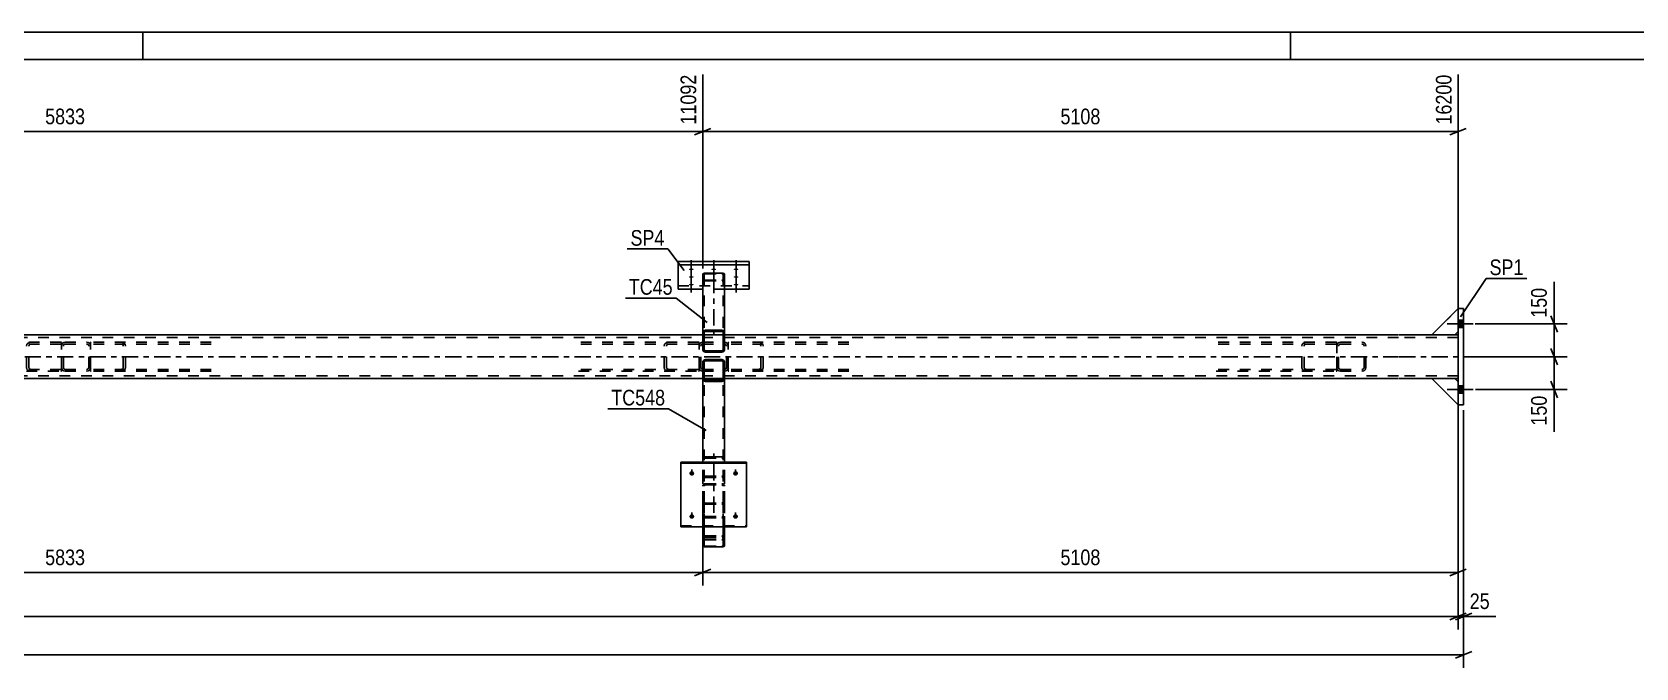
# Model space of a CAD drawing. Header units: millimetres. Extents: x -74 to 767, y -422 to 172.
# Drawn here: x 326.4 to 619.8, y 55.9 to 172.2 of the extents above; entities that cross this region are included whole.
import ezdxf

# ---------------------------------------------------------------- set-up
doc = ezdxf.new("R2010")
doc.units = ezdxf.units.MM
doc.linetypes.add('DXK_LINE_DOT2', pattern=[3.9198, 1.9599, -1.9599])
doc.linetypes.add('DXK_LINE_DOT3', pattern=[5.9187, 2.979, -0.9799, 0.9799, -0.9799])
doc.styles.add('Arial Narrow', font='ARIALN.TTF', dxfattribs={"height": 0.2})

# ---------------------------------------------------------------- blocks, each defined once
blk = doc.blocks.new('Unknown-389632863-1162')
at = {"color": 5, "linetype": 'Continuous'}
for p, q in [((766.64, 172.22), (-74.36, 172.22)), ((346.64, 167.22), (346.64, 172.22)), ((556.64, 167.22), (556.64, 172.22)), ((761.64, 167.22), (-69.36, 167.22))]:
    blk.add_line(p, q, dxfattribs=at)
blk = doc.blocks.new('Part-389632863-17664 - 17657')
at = {"color": 7, "linetype": 'DXK_LINE_DOT2'}
for p, q in [((337.18, 115.46), (337.04, 115.44)), ((337.04, 110.2), (337.04, 115.44)), ((337.18, 115.14), (337.04, 115.12)), ((359.14, 115.46), (337.18, 115.46)), ((359.14, 115.14), (337.18, 115.14)), ((342.93, 115.41), (342.6, 115.46)), ((342.6, 115.14), (342.77, 115.11)), ((343, 114.94), (343.03, 114.82)), ((343.03, 110.82), (343.03, 114.82)), ((343.47, 114.82), (343.4, 115.06)), ((343.47, 110.82), (343.47, 114.82)), ((337.04, 110.52), (337.18, 110.5)), ((337.18, 110.18), (337.04, 110.2)), ((359.14, 110.5), (337.18, 110.5)), ((359.14, 110.18), (337.18, 110.18)), ((342.77, 110.52), (342.6, 110.5)), ((342.6, 110.18), (342.93, 110.23)), ((343.03, 110.82), (343, 110.7)), ((343.4, 110.57), (343.47, 110.82))]:
    blk.add_line(p, q, dxfattribs=at)
for centre, radius, start, end in [((342.67, 114.73), 0.396, 31.978, 75.1661), ((342.73, 114.64), 0.792, 31.978, 75.1661), ((342.67, 110.91), 0.396, 284.8339, 328.022), ((342.73, 110.99), 0.792, 284.8339, 328.022)]:
    blk.add_arc(centre, radius, start, end, dxfattribs=at)
blk = doc.blocks.new('Part-389632863-36393 - 17657')
at = {"color": 7, "linetype": 'DXK_LINE_DOT2'}
for p, q in [((449.07, 80.26), (449.07, 87.34)), ((449.31, 80.26), (449.31, 87.34)), ((452.83, 80.26), (452.83, 87.34)), ((453.07, 80.26), (453.07, 87.34)), ((449.11, 83.3), (449.07, 83.13)), ((449.21, 83.45), (449.11, 83.3)), ((449.37, 83.55), (449.21, 83.45)), ((449.31, 83.13), (449.33, 83.22)), ((449.33, 83.22), (449.38, 83.29)), ((449.55, 83.58), (449.37, 83.55)), ((449.38, 83.29), (449.46, 83.34)), ((449.46, 83.34), (449.55, 83.36)), ((449.55, 83.58), (452.59, 83.58)), ((449.55, 83.36), (452.59, 83.36)), ((452.77, 83.55), (452.59, 83.58)), ((452.59, 83.36), (452.68, 83.34)), ((452.68, 83.34), (452.76, 83.29)), ((452.76, 83.29), (452.81, 83.22)), ((452.93, 83.45), (452.77, 83.55)), ((452.81, 83.22), (452.83, 83.13)), ((453.03, 83.3), (452.93, 83.45)), ((453.07, 83.13), (453.03, 83.3)), ((449.07, 80.26), (449.11, 80.09)), ((449.11, 80.09), (449.21, 79.94)), ((449.21, 79.94), (449.37, 79.84)), ((449.33, 80.17), (449.31, 80.26)), ((449.38, 80.1), (449.33, 80.17)), ((449.37, 79.84), (449.55, 79.81)), ((449.46, 80.05), (449.38, 80.1)), ((449.55, 80.03), (449.46, 80.05)), ((449.55, 80.03), (452.59, 80.03)), ((449.55, 79.81), (452.59, 79.81)), ((452.68, 80.05), (452.59, 80.03)), ((452.59, 79.81), (452.77, 79.84)), ((452.76, 80.1), (452.68, 80.05)), ((452.81, 80.17), (452.76, 80.1)), ((452.77, 79.84), (452.93, 79.94)), ((452.83, 80.26), (452.81, 80.17)), ((452.93, 79.94), (453.03, 80.09)), ((453.03, 80.09), (453.07, 80.26))]:
    blk.add_line(p, q, dxfattribs=at)
blk = doc.blocks.new('Part-389632863-17663 - 17657')
at = {"color": 7, "linetype": 'DXK_LINE_DOT2'}
for p, q in [((448.3, 115.46), (426.34, 115.46)), ((448.3, 115.14), (426.34, 115.14)), ((442.07, 115.06), (442.01, 114.82)), ((442.01, 110.82), (442.01, 114.82)), ((442.44, 114.82), (442.48, 114.94)), ((442.44, 110.82), (442.44, 114.82)), ((442.88, 115.46), (442.54, 115.41)), ((442.71, 115.11), (442.88, 115.14)), ((448.43, 115.44), (448.3, 115.46)), ((448.3, 115.14), (448.43, 115.12)), ((448.43, 110.2), (448.43, 115.44)), ((448.3, 110.5), (426.34, 110.5)), ((426.34, 110.18), (448.3, 110.18)), ((442.01, 110.82), (442.07, 110.57)), ((442.48, 110.7), (442.44, 110.82)), ((442.54, 110.23), (442.88, 110.18)), ((442.88, 110.5), (442.71, 110.52)), ((448.3, 110.5), (448.43, 110.52)), ((448.3, 110.18), (448.43, 110.2))]:
    blk.add_line(p, q, dxfattribs=at)
for centre, radius, start, end in [((442.75, 114.64), 0.792, 104.8339, 148.022), ((442.81, 114.73), 0.396, 104.8339, 148.022), ((442.75, 110.99), 0.792, 211.978, 255.1661), ((442.81, 110.91), 0.396, 211.978, 255.1661)]:
    blk.add_arc(centre, radius, start, end, dxfattribs=at)
blk = doc.blocks.new('Part-389632863-17665 - 17657')
at = {"color": 7, "linetype": 'DXK_LINE_DOT2'}
for p, q in [((564.96, 115.46), (543, 115.46)), ((564.96, 115.14), (543, 115.14)), ((558.74, 115.06), (558.68, 114.82)), ((558.68, 110.82), (558.68, 114.82)), ((559.11, 114.82), (559.14, 114.94)), ((559.11, 110.82), (559.11, 114.82)), ((559.54, 115.46), (559.21, 115.41)), ((559.38, 115.11), (559.54, 115.14)), ((565.1, 115.44), (564.96, 115.46)), ((564.96, 115.14), (565.1, 115.12)), ((565.1, 115.44), (565.1, 110.2)), ((564.96, 110.5), (543, 110.5)), ((543, 110.18), (564.96, 110.18)), ((558.68, 110.82), (558.74, 110.57)), ((559.14, 110.7), (559.11, 110.82)), ((559.21, 110.23), (559.54, 110.18)), ((559.54, 110.5), (559.38, 110.52)), ((564.96, 110.5), (565.1, 110.52)), ((564.96, 110.18), (565.1, 110.2))]:
    blk.add_line(p, q, dxfattribs=at)
for centre, radius, start, end in [((559.41, 114.64), 0.792, 104.8339, 148.022), ((559.48, 114.73), 0.396, 104.8339, 148.022), ((559.41, 110.99), 0.792, 211.978, 255.1661), ((559.48, 110.91), 0.396, 211.978, 255.1661)]:
    blk.add_arc(centre, radius, start, end, dxfattribs=at)
blk = doc.blocks.new('Bolt-389632863-39218 - 17657')
at = {"linetype": 'Continuous'}
for points in [[(455.07, 91.89), (455.16, 91.88), (455.25, 91.85), (455.33, 91.81), (455.4, 91.75), (455.45, 91.68), (455.49, 91.61), (455.51, 91.52), (455.51, 91.43), (455.49, 91.35), (455.45, 91.27), (455.4, 91.2), (455.33, 91.14), (455.25, 91.1), (455.16, 91.07), (455.07, 91.06), (454.98, 91.07), (454.89, 91.1), (454.81, 91.14), (454.74, 91.2), (454.69, 91.27), (454.65, 91.35), (454.63, 91.43), (454.63, 91.52), (454.65, 91.61), (454.69, 91.68), (454.74, 91.75), (454.81, 91.81), (454.89, 91.85), (454.98, 91.88)], [(455.07, 84), (455.16, 83.99), (455.25, 83.96), (455.33, 83.92), (455.4, 83.86), (455.45, 83.79), (455.49, 83.71), (455.51, 83.63), (455.51, 83.54), (455.49, 83.46), (455.45, 83.38), (455.4, 83.31), (455.33, 83.25), (455.25, 83.21), (455.16, 83.18), (455.07, 83.17), (454.98, 83.18), (454.89, 83.21), (454.81, 83.25), (454.74, 83.31), (454.69, 83.38), (454.65, 83.46), (454.63, 83.54), (454.63, 83.63), (454.65, 83.71), (454.69, 83.79), (454.74, 83.86), (454.81, 83.92), (454.89, 83.96), (454.98, 83.99)]]:
    blk.add_hatch(color=1, dxfattribs=at).paths.add_polyline_path(points)
at = {"color": 1, "linetype": 'Continuous'}
for p, q in [((455.07, 91.14), (455.07, 92.2)), ((455.07, 83.24), (455.07, 84.31))]:
    blk.add_line(p, q, dxfattribs=at)
blk = doc.blocks.new('Part-389632863-17718 - 17657')
at = {"color": 2, "linetype": 'Continuous'}
for p, q in [((582.48, 116.82), (587.28, 121.62)), ((587.28, 117.42), (586.68, 116.82)), ((586.68, 116.82), (582.48, 116.82))]:
    blk.add_line(p, q, dxfattribs=at)
at = {"color": 7, "linetype": 'DXK_LINE_DOT2'}
blk.add_line((587.28, 117.42), (587.28, 121.62), dxfattribs=at)
blk = doc.blocks.new('Part-389632863-17661 - 17657')
at = {"color": 7, "linetype": 'DXK_LINE_DOT2'}
for p, q in [((331.63, 115.46), (309.67, 115.46)), ((331.63, 115.14), (309.67, 115.14)), ((325.41, 115.06), (325.34, 114.82)), ((325.34, 110.82), (325.34, 114.82)), ((325.78, 114.82), (325.81, 114.94)), ((325.78, 110.82), (325.78, 114.82)), ((326.21, 115.46), (325.88, 115.41)), ((326.04, 115.11), (326.21, 115.14)), ((331.76, 115.44), (331.63, 115.46)), ((331.63, 115.14), (331.76, 115.12)), ((331.76, 110.2), (331.76, 115.44)), ((331.63, 110.5), (309.67, 110.5)), ((309.67, 110.18), (331.63, 110.18)), ((325.34, 110.82), (325.41, 110.57)), ((325.81, 110.7), (325.78, 110.82)), ((325.88, 110.23), (326.21, 110.18)), ((326.21, 110.5), (326.04, 110.52)), ((331.63, 110.5), (331.76, 110.52)), ((331.63, 110.18), (331.76, 110.2))]:
    blk.add_line(p, q, dxfattribs=at)
for centre, radius, start, end in [((326.08, 114.64), 0.792, 104.8339, 148.022), ((326.14, 114.73), 0.396, 104.8339, 148.022), ((326.08, 110.99), 0.792, 211.978, 255.1661), ((326.14, 110.91), 0.396, 211.978, 255.1661)]:
    blk.add_arc(centre, radius, start, end, dxfattribs=at)
blk = doc.blocks.new('Bolt-389632863-39217 - 17657')
at = {"linetype": 'Continuous'}
for points in [[(447.07, 91.89), (447.16, 91.88), (447.25, 91.85), (447.33, 91.81), (447.4, 91.75), (447.45, 91.68), (447.49, 91.61), (447.51, 91.52), (447.51, 91.43), (447.49, 91.35), (447.45, 91.27), (447.4, 91.2), (447.33, 91.14), (447.25, 91.1), (447.16, 91.07), (447.07, 91.06), (446.98, 91.07), (446.89, 91.1), (446.81, 91.14), (446.74, 91.2), (446.69, 91.27), (446.65, 91.35), (446.63, 91.43), (446.63, 91.52), (446.65, 91.61), (446.69, 91.68), (446.74, 91.75), (446.81, 91.81), (446.89, 91.85), (446.98, 91.88)], [(447.07, 84), (447.16, 83.99), (447.25, 83.96), (447.33, 83.92), (447.4, 83.86), (447.45, 83.79), (447.49, 83.71), (447.51, 83.63), (447.51, 83.54), (447.49, 83.46), (447.45, 83.38), (447.4, 83.31), (447.33, 83.25), (447.25, 83.21), (447.16, 83.18), (447.07, 83.17), (446.98, 83.18), (446.89, 83.21), (446.81, 83.25), (446.74, 83.31), (446.69, 83.38), (446.65, 83.46), (446.63, 83.54), (446.63, 83.63), (446.65, 83.71), (446.69, 83.79), (446.74, 83.86), (446.81, 83.92), (446.89, 83.96), (446.98, 83.99)]]:
    blk.add_hatch(color=1, dxfattribs=at).paths.add_polyline_path(points)
at = {"color": 1, "linetype": 'Continuous'}
for p, q in [((447.07, 91.14), (447.07, 92.2)), ((447.07, 83.24), (447.07, 84.31))]:
    blk.add_line(p, q, dxfattribs=at)
blk = doc.blocks.new('Part-389632863-17666 - 17657')
at = {"color": 7, "linetype": 'DXK_LINE_DOT2'}
for p, q in [((453.85, 115.46), (453.71, 115.44)), ((453.71, 110.2), (453.71, 115.44)), ((453.85, 115.14), (453.71, 115.12)), ((475.81, 115.46), (453.85, 115.46)), ((475.81, 115.14), (453.85, 115.14)), ((459.6, 115.41), (459.27, 115.46)), ((459.27, 115.14), (459.43, 115.11)), ((459.67, 114.94), (459.7, 114.82)), ((459.7, 110.82), (459.7, 114.82)), ((460.13, 114.82), (460.07, 115.06)), ((460.13, 110.82), (460.13, 114.82)), ((453.71, 110.52), (453.85, 110.5)), ((453.85, 110.18), (453.71, 110.2)), ((475.81, 110.5), (453.85, 110.5)), ((475.81, 110.18), (453.85, 110.18)), ((459.43, 110.52), (459.27, 110.5)), ((459.27, 110.18), (459.6, 110.23)), ((459.7, 110.82), (459.67, 110.7)), ((460.07, 110.57), (460.13, 110.82))]:
    blk.add_line(p, q, dxfattribs=at)
for centre, radius, start, end in [((459.33, 114.73), 0.396, 31.978, 75.1661), ((459.4, 114.64), 0.792, 31.978, 75.1661), ((459.33, 110.91), 0.396, 284.8339, 328.022), ((459.4, 110.99), 0.792, 284.8339, 328.022)]:
    blk.add_arc(centre, radius, start, end, dxfattribs=at)
blk = doc.blocks.new('Part-389632863-17671 - 17657')
at = {"color": 7, "linetype": 'DXK_LINE_DOT2'}
for p, q in [((331.81, 115.06), (331.76, 114.82)), ((331.76, 110.82), (331.76, 114.82)), ((332.08, 114.82), (332.11, 114.94)), ((332.08, 110.82), (332.08, 114.82)), ((332.4, 115.46), (332.16, 115.41)), ((332.28, 115.11), (332.4, 115.14)), ((332.4, 115.46), (336.4, 115.46)), ((332.4, 115.14), (336.4, 115.14)), ((336.65, 115.41), (336.4, 115.46)), ((336.4, 115.14), (336.53, 115.11)), ((336.7, 114.94), (336.72, 114.82)), ((336.72, 110.82), (336.72, 114.82)), ((337.04, 114.82), (337, 115.06)), ((337.04, 110.82), (337.04, 114.82)), ((331.76, 110.82), (331.81, 110.57)), ((332.11, 110.7), (332.08, 110.82)), ((332.16, 110.23), (332.4, 110.18)), ((332.4, 110.5), (332.28, 110.52)), ((332.4, 110.5), (336.4, 110.5)), ((332.4, 110.18), (336.4, 110.18)), ((336.53, 110.52), (336.4, 110.5)), ((336.4, 110.18), (336.65, 110.23)), ((336.72, 110.82), (336.7, 110.7)), ((337, 110.57), (337.04, 110.82))]:
    blk.add_line(p, q, dxfattribs=at)
for centre, radius, start, end in [((332.4, 114.82), 0.64, 112.5, 157.5), ((332.4, 114.82), 0.32, 112.5, 157.5), ((336.4, 114.82), 0.32, 22.5, 67.5), ((336.4, 114.82), 0.64, 22.5, 67.5), ((332.4, 110.82), 0.64, 202.5, 247.5), ((332.4, 110.82), 0.32, 202.5, 247.5), ((336.4, 110.82), 0.32, 292.5, 337.5), ((336.4, 110.82), 0.64, 292.5, 337.5)]:
    blk.add_arc(centre, radius, start, end, dxfattribs=at)
blk = doc.blocks.new('Part-389632863-17673 - 17657')
at = {"color": 7, "linetype": 'DXK_LINE_DOT2'}
for p, q in [((448.48, 115.06), (448.43, 114.82)), ((448.43, 110.82), (448.43, 114.82)), ((448.75, 114.82), (448.78, 114.94)), ((448.75, 110.82), (448.75, 114.82)), ((449.07, 115.46), (448.83, 115.41)), ((448.95, 115.11), (449.07, 115.14)), ((449.07, 115.46), (453.07, 115.46)), ((449.07, 115.14), (453.07, 115.14)), ((453.32, 115.41), (453.07, 115.46)), ((453.07, 115.14), (453.19, 115.11)), ((453.37, 114.94), (453.39, 114.82)), ((453.39, 110.82), (453.39, 114.82)), ((453.71, 114.82), (453.66, 115.06)), ((453.71, 110.82), (453.71, 114.82)), ((448.43, 110.82), (448.48, 110.57)), ((448.78, 110.7), (448.75, 110.82)), ((448.83, 110.23), (449.07, 110.18)), ((449.07, 110.5), (448.95, 110.52)), ((449.07, 110.5), (453.07, 110.5)), ((449.07, 110.18), (453.07, 110.18)), ((453.19, 110.52), (453.07, 110.5)), ((453.07, 110.18), (453.32, 110.23)), ((453.39, 110.82), (453.37, 110.7)), ((453.66, 110.57), (453.71, 110.82))]:
    blk.add_line(p, q, dxfattribs=at)
for centre, radius, start, end in [((449.07, 114.82), 0.64, 112.5, 157.5), ((449.07, 114.82), 0.32, 112.5, 157.5), ((453.07, 114.82), 0.32, 22.5, 67.5), ((453.07, 114.82), 0.64, 22.5, 67.5), ((449.07, 110.82), 0.64, 202.5, 247.5), ((449.07, 110.82), 0.32, 202.5, 247.5), ((453.07, 110.82), 0.32, 292.5, 337.5), ((453.07, 110.82), 0.64, 292.5, 337.5)]:
    blk.add_arc(centre, radius, start, end, dxfattribs=at)
blk = doc.blocks.new('Part-389632863-17675 - 17657')
at = {"color": 7, "linetype": 'DXK_LINE_DOT2'}
for p, q in [((565.15, 115.06), (565.1, 114.82)), ((565.1, 110.82), (565.1, 114.82)), ((565.42, 114.82), (565.44, 114.94)), ((565.42, 110.82), (565.42, 114.82)), ((565.74, 115.46), (565.49, 115.41)), ((565.62, 115.11), (565.74, 115.14)), ((565.74, 115.46), (569.74, 115.46)), ((565.74, 115.14), (569.74, 115.14)), ((569.98, 115.41), (569.74, 115.46)), ((569.74, 115.14), (569.86, 115.11)), ((570.03, 114.94), (570.06, 114.82)), ((570.06, 110.82), (570.06, 114.82)), ((570.38, 114.82), (570.33, 115.06)), ((570.38, 110.82), (570.38, 114.82)), ((565.1, 110.82), (565.15, 110.57)), ((565.44, 110.7), (565.42, 110.82)), ((565.49, 110.23), (565.74, 110.18)), ((565.74, 110.5), (565.62, 110.52)), ((565.74, 110.5), (569.74, 110.5)), ((565.74, 110.18), (569.74, 110.18)), ((569.86, 110.52), (569.74, 110.5)), ((569.74, 110.18), (569.98, 110.23)), ((570.06, 110.82), (570.03, 110.7)), ((570.33, 110.57), (570.38, 110.82))]:
    blk.add_line(p, q, dxfattribs=at)
for centre, radius, start, end in [((565.74, 114.82), 0.64, 112.5, 157.5), ((565.74, 114.82), 0.32, 112.5, 157.5), ((569.74, 114.82), 0.32, 22.5, 67.5), ((569.74, 114.82), 0.64, 22.5, 67.5), ((565.74, 110.82), 0.64, 202.5, 247.5), ((565.74, 110.82), 0.32, 202.5, 247.5), ((569.74, 110.82), 0.32, 292.5, 337.5), ((569.74, 110.82), 0.64, 292.5, 337.5)]:
    blk.add_arc(centre, radius, start, end, dxfattribs=at)
blk = doc.blocks.new('Part-389632863-17683 - 17657')
at = {"color": 2, "linetype": 'Continuous'}
for p, q in [((587.28, 104.02), (587.28, 121.62)), ((588.28, 121.62), (587.28, 121.62)), ((588.28, 121.62), (588.28, 104.02)), ((588.28, 104.02), (587.28, 104.02))]:
    blk.add_line(p, q, dxfattribs=at)
blk = doc.blocks.new('Part-389632863-17706 - 17657')
at = {"color": 2, "linetype": 'Continuous'}
for p, q in [((449.07, 127.93), (449.11, 127.99)), ((449.07, 127.93), (449.07, 117.2)), ((449.11, 127.99), (449.21, 128.05)), ((449.21, 128.05), (449.37, 128.08)), ((449.37, 128.08), (449.55, 128.09)), ((449.55, 128.09), (452.59, 128.09)), ((452.59, 128.09), (452.77, 128.08)), ((452.77, 128.08), (452.93, 128.05)), ((452.93, 128.05), (453.03, 127.99)), ((453.03, 127.99), (453.07, 127.93)), ((453.07, 127.93), (453.07, 116.82)), ((452.83, 116.82), (449.31, 116.82)), ((453.07, 116.82), (453.07, 116.82))]:
    blk.add_line(p, q, dxfattribs=at)
at = {"color": 7, "linetype": 'DXK_LINE_DOT2'}
for p, q in [((449.11, 126.83), (449.07, 126.89)), ((449.21, 126.77), (449.11, 126.83)), ((449.37, 126.74), (449.21, 126.77)), ((449.33, 127.96), (449.31, 127.93)), ((449.31, 127.93), (449.31, 116.82)), ((449.31, 126.89), (449.33, 126.86)), ((449.38, 127.99), (449.33, 127.96)), ((449.33, 126.86), (449.38, 126.83)), ((449.55, 126.73), (449.37, 126.74)), ((449.46, 128.01), (449.38, 127.99)), ((449.38, 126.83), (449.46, 126.81)), ((449.55, 128.01), (449.46, 128.01)), ((449.46, 126.81), (449.55, 126.81)), ((449.55, 128.01), (452.59, 128.01)), ((449.55, 126.81), (452.59, 126.81)), ((449.55, 126.73), (452.59, 126.73)), ((452.68, 128.01), (452.59, 128.01)), ((452.59, 126.81), (452.68, 126.81)), ((452.77, 126.74), (452.59, 126.73)), ((452.76, 127.99), (452.68, 128.01)), ((452.68, 126.81), (452.76, 126.83)), ((452.81, 127.96), (452.76, 127.99)), ((452.76, 126.83), (452.77, 126.84)), ((452.77, 126.84), (452.81, 126.86)), ((452.93, 126.77), (452.77, 126.74)), ((452.83, 127.93), (452.81, 127.96)), ((452.81, 126.86), (452.83, 126.89)), ((452.83, 127.93), (452.83, 116.82)), ((453.03, 126.83), (452.93, 126.77)), ((453.07, 126.89), (453.03, 126.83)), ((449.07, 117.2), (449.07, 116.82)), ((449.31, 116.82), (449.07, 116.82)), ((449.31, 116.82), (449.33, 116.82)), ((453.07, 116.82), (452.83, 116.82))]:
    blk.add_line(p, q, dxfattribs=at)
at = {"color": 7, "linetype": 'DXK_LINE_DOT3'}
blk.add_line((451.07, 127.41), (451.07, 116.82), dxfattribs=at)
blk = doc.blocks.new('Part-389632863-17709 - 17657')
at = {"color": 2, "linetype": 'Continuous'}
for p, q in [((444.57, 130.23), (457.57, 130.23)), ((444.57, 130.23), (444.57, 125.19)), ((444.57, 129.63), (457.57, 129.63)), ((457.57, 130.23), (457.57, 125.19)), ((449.07, 125.19), (444.57, 125.19)), ((457.57, 125.19), (453.07, 125.19))]:
    blk.add_line(p, q, dxfattribs=at)
at = {"color": 7, "linetype": 'DXK_LINE_DOT2'}
for p, q in [((444.57, 125.79), (457.57, 125.79)), ((453.07, 125.19), (449.07, 125.19))]:
    blk.add_line(p, q, dxfattribs=at)
blk = doc.blocks.new('Part-389632863-17714 - 17657')
at = {"color": 7, "linetype": 'DXK_LINE_DOT2'}
for p, q in [((586.68, 108.82), (582.48, 108.82)), ((582.48, 108.82), (587.28, 104.02)), ((587.28, 108.22), (586.68, 108.82)), ((587.28, 104.02), (587.28, 108.22))]:
    blk.add_line(p, q, dxfattribs=at)
blk = doc.blocks.new('Bolt-389632863-17779 - 17657')
at = {"linetype": 'Continuous'}
for points in [[(587.28, 119.48), (587.28, 118.16), (588.28, 118.16), (588.28, 119.48)], [(587.28, 119.48), (587.28, 118.16), (588.28, 118.16), (588.28, 119.48)], [(587.28, 107.48), (587.28, 106.16), (588.28, 106.16), (588.28, 107.48)], [(587.28, 107.48), (587.28, 106.16), (588.28, 106.16), (588.28, 107.48)]]:
    blk.add_hatch(color=1, dxfattribs=at).paths.add_polyline_path(points)
at = {"color": 1, "linetype": 'Continuous'}
for p, q in [((590.04, 118.82), (585.28, 118.82)), ((590.04, 118.82), (585.28, 118.82)), ((588.28, 119.48), (587.28, 119.48)), ((588.28, 119.48), (587.28, 119.48)), ((588.28, 118.16), (587.28, 118.16)), ((588.28, 118.16), (587.28, 118.16)), ((590.04, 106.82), (585.28, 106.82)), ((590.04, 106.82), (585.28, 106.82)), ((588.28, 107.48), (587.28, 107.48)), ((588.28, 107.48), (587.28, 107.48)), ((588.28, 106.16), (587.28, 106.16)), ((588.28, 106.16), (587.28, 106.16))]:
    blk.add_line(p, q, dxfattribs=at)
blk = doc.blocks.new('Part-389632863-39215 - 17657')
at = {"linetype": 'Continuous'}
h = blk.add_hatch(dxfattribs=at)
h.set_pattern_fill('', scale=0.7, style=0, pattern_type=0)
h.set_pattern_definition([(45, (453.071, 111.8035), (-1.5715, 1.5715), [])])
h.paths.add_polyline_path([(453.07, 111.06), (453.07, 111.8), (453.03, 111.99), (452.93, 112.14), (452.77, 112.25), (452.59, 112.28), (449.55, 112.28), (449.37, 112.25), (449.21, 112.14), (449.11, 111.99), (449.07, 111.8), (449.07, 111.06), (449.31, 111.06), (449.31, 111.8), (449.33, 111.9), (449.38, 111.97), (449.46, 112.03), (449.55, 112.04), (452.59, 112.04), (452.68, 112.03), (452.76, 111.97), (452.81, 111.9), (452.83, 111.8), (452.83, 111.06)])
at = {"color": 7, "linetype": 'DXK_LINE_DOT2'}
for p, q in [((449.07, 111.8), (449.11, 111.99)), ((449.07, 111.06), (449.07, 111.8)), ((449.33, 111.9), (449.31, 111.8)), ((449.31, 111.06), (449.31, 111.8)), ((449.38, 111.97), (449.33, 111.9)), ((449.37, 112.25), (449.55, 112.28)), ((449.46, 112.03), (449.38, 111.97)), ((449.55, 112.04), (449.46, 112.03)), ((449.55, 112.28), (452.59, 112.28)), ((449.55, 112.04), (452.59, 112.04)), ((452.59, 112.28), (452.77, 112.25)), ((452.68, 112.03), (452.59, 112.04)), ((452.76, 111.97), (452.68, 112.03)), ((452.81, 111.9), (452.76, 111.97)), ((452.83, 111.8), (452.81, 111.9)), ((452.83, 111.06), (452.83, 111.8)), ((453.03, 111.99), (453.07, 111.8)), ((453.07, 111.06), (453.07, 111.8)), ((449.07, 108.76), (449.07, 108.82)), ((449.31, 108.82), (449.07, 108.82)), ((453.07, 108.82), (452.83, 108.82)), ((452.83, 108.76), (452.83, 108.82))]:
    blk.add_line(p, q, dxfattribs=at)
at = {"color": 2, "linetype": 'Continuous'}
for p, q in [((449.11, 111.99), (449.07, 111.8)), ((449.07, 111.8), (449.07, 111.06)), ((449.31, 111.8), (449.33, 111.9)), ((449.31, 111.06), (449.31, 111.8)), ((449.33, 111.9), (449.38, 111.97)), ((449.55, 112.28), (449.37, 112.25)), ((449.38, 111.97), (449.46, 112.03)), ((449.46, 112.03), (449.55, 112.04)), ((449.55, 112.28), (452.59, 112.28)), ((449.55, 112.04), (452.59, 112.04)), ((452.77, 112.25), (452.59, 112.28)), ((452.59, 112.04), (452.68, 112.03)), ((452.68, 112.03), (452.76, 111.97)), ((452.76, 111.97), (452.81, 111.9)), ((452.81, 111.9), (452.83, 111.8)), ((452.83, 111.06), (452.83, 111.8)), ((453.07, 111.8), (453.03, 111.99)), ((453.07, 111.06), (453.07, 111.8)), ((449.07, 111.06), (449.07, 108.76)), ((449.07, 111.06), (449.31, 111.06)), ((449.11, 108.58), (449.07, 108.76)), ((449.21, 108.42), (449.11, 108.58)), ((449.31, 108.76), (449.31, 111.06)), ((449.31, 108.76), (449.33, 108.67)), ((449.33, 108.67), (449.38, 108.59)), ((449.38, 108.59), (449.46, 108.54)), ((452.68, 108.54), (452.76, 108.59)), ((452.76, 108.59), (452.81, 108.67)), ((452.81, 108.67), (452.83, 108.76)), ((452.83, 111.06), (452.83, 108.76)), ((452.83, 111.06), (453.07, 111.06)), ((453.03, 108.58), (452.93, 108.42)), ((453.07, 108.76), (453.03, 108.58)), ((453.07, 108.76), (453.07, 111.06)), ((449.37, 108.32), (449.21, 108.42)), ((449.55, 108.28), (449.37, 108.32)), ((449.46, 108.54), (449.55, 108.52)), ((452.59, 108.52), (449.55, 108.52)), ((452.59, 108.28), (449.55, 108.28)), ((452.59, 108.52), (452.68, 108.54)), ((452.77, 108.32), (452.59, 108.28)), ((452.93, 108.42), (452.77, 108.32))]:
    blk.add_line(p, q, dxfattribs=at)
at = {"color": 7, "linetype": 'DXK_LINE_DOT2'}
for centre, start, end in [((449.55, 111.8), 112.5, 157.5), ((452.59, 111.8), 22.5, 67.5)]:
    blk.add_arc(centre, 0.48, start, end, dxfattribs=at)
at = {"color": 2, "linetype": 'Continuous'}
for centre, start, end in [((449.55, 111.8), 112.5, 157.5), ((452.59, 111.8), 22.5, 67.5)]:
    blk.add_arc(centre, 0.48, start, end, dxfattribs=at)
blk = doc.blocks.new('Part-389632863-17715 - 17657')
at = {"color": 2, "linetype": 'Continuous'}
for p, q in [((586.68, 108.82), (582.48, 108.82)), ((582.48, 108.82), (587.28, 104.02)), ((587.28, 108.22), (586.68, 108.82))]:
    blk.add_line(p, q, dxfattribs=at)
at = {"color": 7, "linetype": 'DXK_LINE_DOT2'}
blk.add_line((587.28, 104.02), (587.28, 108.22), dxfattribs=at)
blk = doc.blocks.new('Part-389632863-17716 - 17657')
at = {"color": 7, "linetype": 'DXK_LINE_DOT2'}
for p, q in [((586.68, 108.82), (582.48, 108.82)), ((582.48, 108.82), (587.28, 104.02)), ((587.28, 108.22), (586.68, 108.82)), ((587.28, 104.02), (587.28, 108.22))]:
    blk.add_line(p, q, dxfattribs=at)
blk = doc.blocks.new('Part-389632863-17717 - 17657')
at = {"color": 7, "linetype": 'DXK_LINE_DOT2'}
for p, q in [((582.48, 116.82), (587.28, 121.62)), ((587.28, 121.62), (587.28, 117.42)), ((587.28, 117.42), (586.68, 116.82)), ((586.68, 116.82), (582.48, 116.82))]:
    blk.add_line(p, q, dxfattribs=at)
blk = doc.blocks.new('Part-389632863-39211 - 17657')
at = {"color": 2, "linetype": 'Continuous'}
for p, q in [((449.07, 94.04), (449.11, 94.21)), ((449.07, 93.52), (449.07, 94.04)), ((449.11, 94.21), (449.21, 94.36)), ((449.21, 94.36), (449.37, 94.46)), ((449.37, 94.46), (449.55, 94.49)), ((449.55, 94.49), (452.59, 94.49)), ((452.59, 94.49), (452.77, 94.46)), ((452.77, 94.46), (452.93, 94.36)), ((452.93, 94.36), (453.03, 94.21)), ((453.03, 94.21), (453.07, 94.04)), ((453.07, 93.52), (453.07, 94.04))]:
    blk.add_line(p, q, dxfattribs=at)
at = {"color": 7, "linetype": 'DXK_LINE_DOT2'}
for p, q in [((449.33, 94.13), (449.31, 94.04)), ((449.31, 86.27), (449.31, 94.04)), ((449.38, 94.2), (449.33, 94.13)), ((449.46, 94.25), (449.38, 94.2)), ((449.55, 94.27), (449.46, 94.25)), ((449.55, 94.27), (452.59, 94.27)), ((452.68, 94.25), (452.59, 94.27)), ((452.76, 94.2), (452.68, 94.25)), ((452.81, 94.13), (452.76, 94.2)), ((452.83, 94.04), (452.81, 94.13)), ((452.83, 86.27), (452.83, 94.04)), ((449.07, 86.27), (449.07, 93.52)), ((449.11, 91.01), (449.07, 91.18)), ((449.21, 90.86), (449.11, 91.01)), ((449.31, 91.18), (449.33, 91.1)), ((449.33, 91.1), (449.38, 91.02)), ((449.38, 91.02), (449.46, 90.98)), ((449.46, 90.98), (449.55, 90.96)), ((452.59, 90.96), (452.68, 90.98)), ((452.68, 90.98), (452.76, 91.02)), ((452.76, 91.02), (452.81, 91.1)), ((452.81, 91.1), (452.83, 91.18)), ((453.03, 91.01), (452.93, 90.86)), ((453.07, 91.18), (453.03, 91.01)), ((453.07, 86.27), (453.07, 93.52)), ((449.11, 89.29), (449.07, 89.12)), ((449.21, 89.44), (449.11, 89.29)), ((449.37, 90.77), (449.21, 90.86)), ((449.37, 89.54), (449.21, 89.44)), ((449.31, 89.12), (449.33, 89.21)), ((449.33, 89.21), (449.38, 89.28)), ((449.55, 90.73), (449.37, 90.77)), ((449.55, 89.57), (449.37, 89.54)), ((449.38, 89.28), (449.46, 89.33)), ((449.46, 89.33), (449.55, 89.35)), ((449.55, 90.96), (452.59, 90.96)), ((449.55, 90.73), (452.59, 90.73)), ((449.55, 89.57), (452.59, 89.57)), ((449.55, 89.35), (452.59, 89.35)), ((452.77, 90.77), (452.59, 90.73)), ((452.77, 89.54), (452.59, 89.57)), ((452.59, 89.35), (452.68, 89.33)), ((452.68, 89.33), (452.76, 89.28)), ((452.76, 89.28), (452.81, 89.21)), ((452.93, 90.86), (452.77, 90.77)), ((452.93, 89.44), (452.77, 89.54)), ((452.81, 89.21), (452.83, 89.12)), ((453.03, 89.29), (452.93, 89.44)), ((453.07, 89.12), (453.03, 89.29)), ((449.07, 86.27), (449.11, 86.09)), ((449.11, 86.09), (449.21, 85.95)), ((449.21, 85.95), (449.37, 85.85)), ((449.33, 86.18), (449.31, 86.27)), ((449.38, 86.11), (449.33, 86.18)), ((449.37, 85.85), (449.55, 85.81)), ((449.46, 86.06), (449.38, 86.11)), ((449.55, 86.04), (449.46, 86.06)), ((449.55, 86.04), (452.59, 86.04)), ((449.55, 85.81), (452.59, 85.81)), ((452.68, 86.06), (452.59, 86.04)), ((452.59, 85.81), (452.77, 85.85)), ((452.76, 86.11), (452.68, 86.06)), ((452.81, 86.18), (452.76, 86.11)), ((452.77, 85.85), (452.93, 85.95)), ((452.83, 86.27), (452.81, 86.18)), ((452.93, 85.95), (453.03, 86.09)), ((453.03, 86.09), (453.07, 86.27))]:
    blk.add_line(p, q, dxfattribs=at)
at = {"color": 7, "linetype": 'DXK_LINE_DOT3'}
blk.add_line((451.07, 84.27), (451.07, 96.03), dxfattribs=at)
blk = doc.blocks.new('Bolt-389632863-17783 - 17657')
at = {"linetype": 'Continuous'}
for points in [[(446.97, 128.96), (447.06, 128.96), (447.15, 128.95), (447.23, 128.93), (447.3, 128.91), (447.35, 128.89), (447.39, 128.86), (447.41, 128.83), (447.41, 128.8), (447.39, 128.77), (447.35, 128.74), (447.3, 128.71), (447.23, 128.69), (447.15, 128.67), (447.06, 128.66), (446.97, 128.66), (446.88, 128.66), (446.79, 128.67), (446.71, 128.69), (446.64, 128.71), (446.59, 128.74), (446.55, 128.77), (446.53, 128.8), (446.53, 128.83), (446.55, 128.86), (446.59, 128.89), (446.64, 128.91), (446.71, 128.93), (446.79, 128.95), (446.88, 128.96)], [(446.97, 127.56), (447.06, 127.56), (447.15, 127.55), (447.23, 127.53), (447.3, 127.51), (447.35, 127.49), (447.39, 127.46), (447.41, 127.43), (447.41, 127.39), (447.39, 127.36), (447.35, 127.33), (447.3, 127.31), (447.23, 127.29), (447.15, 127.27), (447.06, 127.26), (446.97, 127.26), (446.88, 127.26), (446.79, 127.27), (446.71, 127.29), (446.64, 127.31), (446.59, 127.33), (446.55, 127.36), (446.53, 127.39), (446.53, 127.43), (446.55, 127.46), (446.59, 127.49), (446.64, 127.51), (446.71, 127.53), (446.79, 127.55), (446.88, 127.56)], [(451.07, 128.96), (451.16, 128.96), (451.25, 128.95), (451.33, 128.93), (451.4, 128.91), (451.45, 128.89), (451.49, 128.86), (451.51, 128.83), (451.51, 128.8), (451.49, 128.77), (451.45, 128.74), (451.4, 128.71), (451.33, 128.69), (451.25, 128.67), (451.16, 128.66), (451.07, 128.66), (450.98, 128.66), (450.89, 128.67), (450.81, 128.69), (450.74, 128.71), (450.69, 128.74), (450.65, 128.77), (450.63, 128.8), (450.63, 128.83), (450.65, 128.86), (450.69, 128.89), (450.74, 128.91), (450.81, 128.93), (450.89, 128.95), (450.98, 128.96)], [(455.17, 128.96), (455.26, 128.96), (455.35, 128.95), (455.43, 128.93), (455.5, 128.91), (455.55, 128.89), (455.59, 128.86), (455.61, 128.83), (455.61, 128.8), (455.59, 128.77), (455.55, 128.74), (455.5, 128.71), (455.43, 128.69), (455.35, 128.67), (455.26, 128.66), (455.17, 128.66), (455.08, 128.66), (454.99, 128.67), (454.91, 128.69), (454.84, 128.71), (454.79, 128.74), (454.75, 128.77), (454.73, 128.8), (454.73, 128.83), (454.75, 128.86), (454.79, 128.89), (454.84, 128.91), (454.91, 128.93), (454.99, 128.95), (455.08, 128.96)], [(455.17, 127.56), (455.26, 127.56), (455.35, 127.55), (455.43, 127.53), (455.5, 127.51), (455.55, 127.49), (455.59, 127.46), (455.61, 127.43), (455.61, 127.39), (455.59, 127.36), (455.55, 127.33), (455.5, 127.31), (455.43, 127.29), (455.35, 127.27), (455.26, 127.26), (455.17, 127.26), (455.08, 127.26), (454.99, 127.27), (454.91, 127.29), (454.84, 127.31), (454.79, 127.33), (454.75, 127.36), (454.73, 127.39), (454.73, 127.43), (454.75, 127.46), (454.79, 127.49), (454.84, 127.51), (454.91, 127.53), (454.99, 127.55), (455.08, 127.56)], [(446.97, 126.16), (447.06, 126.15), (447.15, 126.14), (447.23, 126.13), (447.3, 126.11), (447.35, 126.08), (447.39, 126.05), (447.41, 126.02), (447.41, 125.99), (447.39, 125.96), (447.35, 125.93), (447.3, 125.91), (447.23, 125.89), (447.15, 125.87), (447.06, 125.86), (446.97, 125.86), (446.88, 125.86), (446.79, 125.87), (446.71, 125.89), (446.64, 125.91), (446.59, 125.93), (446.55, 125.96), (446.53, 125.99), (446.53, 126.02), (446.55, 126.05), (446.59, 126.08), (446.64, 126.11), (446.71, 126.13), (446.79, 126.14), (446.88, 126.15)], [(455.17, 126.16), (455.26, 126.15), (455.35, 126.14), (455.43, 126.13), (455.5, 126.11), (455.55, 126.08), (455.59, 126.05), (455.61, 126.02), (455.61, 125.99), (455.59, 125.96), (455.55, 125.93), (455.5, 125.91), (455.43, 125.89), (455.35, 125.87), (455.26, 125.86), (455.17, 125.86), (455.08, 125.86), (454.99, 125.87), (454.91, 125.89), (454.84, 125.91), (454.79, 125.93), (454.75, 125.96), (454.73, 125.99), (454.73, 126.02), (454.75, 126.05), (454.79, 126.08), (454.84, 126.11), (454.91, 126.13), (454.99, 126.14), (455.08, 126.15)]]:
    blk.add_hatch(color=1, dxfattribs=at).paths.add_polyline_path(points)
at = {"color": 1, "linetype": 'Continuous'}
for p, q in [((446.97, 130.5), (446.97, 127.38)), ((451.07, 130.5), (451.07, 127.38)), ((455.17, 130.5), (455.17, 127.38)), ((446.97, 129.1), (446.97, 125.98)), ((446.97, 127.7), (446.97, 124.58)), ((455.17, 129.1), (455.17, 125.98)), ((455.17, 127.7), (455.17, 124.58))]:
    blk.add_line(p, q, dxfattribs=at)
at = {"color": 1, "linetype": 'DXK_LINE_DOT2'}
blk.add_line((451.07, 127.7), (451.07, 124.58), dxfattribs=at)
blk = doc.blocks.new('Part-389632863-17719 - 17657')
at = {"color": 7, "linetype": 'DXK_LINE_DOT2'}
for p, q in [((582.48, 116.82), (587.28, 121.62)), ((587.28, 121.62), (587.28, 117.42)), ((587.28, 117.42), (586.68, 116.82)), ((586.68, 116.82), (582.48, 116.82))]:
    blk.add_line(p, q, dxfattribs=at)
blk = doc.blocks.new('Part-389632863-36392 - 17657')
at = {"color": 7, "linetype": 'DXK_LINE_DOT2'}
for p, q in [((449.31, 108.82), (449.07, 108.82)), ((449.07, 108.76), (449.07, 108.82)), ((449.31, 78.21), (449.31, 108.82)), ((452.76, 108.82), (452.77, 108.82)), ((452.77, 108.82), (452.81, 108.82)), ((452.81, 108.82), (452.83, 108.82)), ((453.07, 108.82), (452.83, 108.82)), ((452.83, 78.21), (452.83, 108.82)), ((453.07, 108.76), (453.07, 108.82)), ((449.07, 81.7), (449.07, 94.04)), ((453.07, 81.7), (453.07, 94.04)), ((449.07, 79.25), (449.11, 79.31)), ((449.11, 79.31), (449.21, 79.36)), ((449.21, 79.36), (449.37, 79.4)), ((449.33, 79.28), (449.31, 79.25)), ((449.38, 79.31), (449.33, 79.28)), ((449.37, 79.4), (449.55, 79.41)), ((449.46, 79.32), (449.38, 79.31)), ((449.55, 79.33), (449.46, 79.32)), ((449.55, 79.41), (452.59, 79.41)), ((449.55, 79.33), (452.59, 79.33)), ((452.59, 79.41), (452.77, 79.4)), ((452.68, 79.32), (452.59, 79.33)), ((452.76, 79.31), (452.68, 79.32)), ((452.76, 79.31), (452.77, 79.3)), ((452.77, 79.4), (452.93, 79.36)), ((452.77, 79.3), (452.81, 79.28)), ((452.83, 79.25), (452.81, 79.28)), ((452.93, 79.36), (453.03, 79.31)), ((453.03, 79.31), (453.07, 79.25)), ((449.31, 78.21), (449.33, 78.18)), ((449.33, 78.18), (449.38, 78.15)), ((449.38, 78.15), (449.46, 78.13)), ((449.46, 78.13), (449.55, 78.13)), ((449.55, 78.13), (452.59, 78.13)), ((452.59, 78.13), (452.68, 78.13)), ((452.68, 78.13), (452.76, 78.15)), ((452.76, 78.15), (452.81, 78.18)), ((452.81, 78.18), (452.83, 78.21))]:
    blk.add_line(p, q, dxfattribs=at)
at = {"color": 2, "linetype": 'Continuous'}
for p, q in [((449.07, 94.04), (449.07, 108.76)), ((452.83, 108.82), (449.31, 108.82)), ((453.07, 94.04), (453.07, 108.76)), ((449.07, 78.21), (449.07, 81.7)), ((453.07, 78.21), (453.07, 81.7)), ((449.11, 78.15), (449.07, 78.21)), ((449.21, 78.09), (449.11, 78.15)), ((449.37, 78.06), (449.21, 78.09)), ((449.55, 78.04), (449.37, 78.06)), ((449.55, 78.04), (452.59, 78.04)), ((452.77, 78.06), (452.59, 78.04)), ((452.93, 78.09), (452.77, 78.06)), ((453.03, 78.15), (452.93, 78.09)), ((453.07, 78.21), (453.03, 78.15))]:
    blk.add_line(p, q, dxfattribs=at)
blk = doc.blocks.new('Part-389632863-17745 - 17657')
at = {"color": 7, "linetype": 'DXK_LINE_DOT2'}
for p, q in [((576.38, 116.34), (5.4, 116.34)), ((453.07, 116.82), (449.07, 116.82)), ((587.28, 116.34), (576.48, 116.34)), ((586.68, 116.82), (582.48, 116.82)), ((587.28, 116.82), (587.28, 115.86)), ((587.28, 116.82), (587.28, 116.54)), ((576.38, 109.3), (5.4, 109.3)), ((453.07, 108.82), (449.07, 108.82)), ((587.28, 109.3), (576.48, 109.3)), ((586.68, 108.82), (582.48, 108.82)), ((587.28, 108.82), (587.28, 109.78))]:
    blk.add_line(p, q, dxfattribs=at)
at = {"color": 2, "linetype": 'Continuous'}
for p, q in [((449.07, 116.82), (219.74, 116.82)), ((576.38, 116.82), (453.07, 116.82)), ((582.48, 116.82), (576.48, 116.82)), ((587.28, 116.82), (586.68, 116.82)), ((587.28, 115.86), (587.28, 109.78)), ((449.07, 108.82), (219.74, 108.82)), ((576.38, 108.82), (453.07, 108.82)), ((582.48, 108.82), (576.48, 108.82)), ((587.28, 108.82), (586.68, 108.82))]:
    blk.add_line(p, q, dxfattribs=at)
at = {"color": 7, "linetype": 'DXK_LINE_DOT3'}
for p, q in [((5.4, 112.82), (576.38, 112.82)), ((576.48, 112.82), (587.28, 112.82))]:
    blk.add_line(p, q, dxfattribs=at)
blk = doc.blocks.new('Part-389632863-39209 - 17657')
at = {"color": 2, "linetype": 'Continuous'}
for p, q in [((449.11, 117.38), (449.21, 117.53)), ((449.21, 117.53), (449.37, 117.64)), ((449.37, 117.64), (449.55, 117.67)), ((449.46, 117.42), (449.38, 117.36)), ((449.55, 117.43), (449.46, 117.42)), ((452.59, 117.67), (449.55, 117.67)), ((452.59, 117.43), (449.55, 117.43)), ((452.59, 117.67), (452.77, 117.64)), ((452.68, 117.42), (452.59, 117.43)), ((452.76, 117.36), (452.68, 117.42)), ((452.77, 117.64), (452.93, 117.53)), ((452.93, 117.53), (453.03, 117.38)), ((449.07, 117.19), (449.11, 117.38)), ((449.07, 117.19), (449.07, 114.15)), ((449.33, 117.29), (449.31, 117.19)), ((449.31, 117.19), (449.31, 114.15)), ((449.38, 117.36), (449.33, 117.29)), ((452.81, 117.29), (452.76, 117.36)), ((452.83, 117.19), (452.81, 117.29)), ((452.83, 117.19), (452.83, 114.15)), ((453.03, 117.38), (453.07, 117.19)), ((453.07, 117.19), (453.07, 114.15)), ((449.07, 114.15), (449.11, 113.97)), ((449.11, 113.97), (449.21, 113.82)), ((449.21, 113.82), (449.37, 113.71)), ((449.31, 114.15), (449.33, 114.06)), ((449.33, 114.06), (449.38, 113.99)), ((449.37, 113.71), (449.55, 113.67)), ((449.38, 113.99), (449.46, 113.93)), ((449.46, 113.93), (449.55, 113.91)), ((452.59, 113.91), (449.55, 113.91)), ((452.59, 113.67), (449.55, 113.67)), ((452.59, 113.91), (452.68, 113.93)), ((452.59, 113.67), (452.77, 113.71)), ((452.68, 113.93), (452.76, 113.99)), ((452.76, 113.99), (452.81, 114.06)), ((452.77, 113.71), (452.93, 113.82)), ((452.81, 114.06), (452.83, 114.15)), ((452.93, 113.82), (453.03, 113.97)), ((453.03, 113.97), (453.07, 114.15))]:
    blk.add_line(p, q, dxfattribs=at)
at = {"color": 7, "linetype": 'DXK_LINE_DOT2'}
for p, q in [((449.31, 116.82), (449.07, 116.82)), ((453.07, 116.82), (452.83, 116.82)), ((449.11, 113.97), (449.07, 114.15)), ((449.55, 113.67), (449.37, 113.71)), ((452.77, 113.71), (452.59, 113.67)), ((453.07, 114.15), (453.03, 113.97))]:
    blk.add_line(p, q, dxfattribs=at)
for centre, start, end in [((449.55, 114.15), 202.5, 247.5), ((452.59, 114.15), 292.5, 337.5)]:
    blk.add_arc(centre, 0.48, start, end, dxfattribs=at)
blk = doc.blocks.new('Part-389632863-39212 - 17657')
at = {"color": 2, "linetype": 'Continuous'}
for p, q in [((457.07, 93.52), (445.07, 93.52)), ((445.07, 93.52), (445.07, 81.7)), ((445.07, 93.36), (457.07, 93.36)), ((457.07, 81.7), (457.07, 93.52)), ((445.07, 81.7), (457.07, 81.7))]:
    blk.add_line(p, q, dxfattribs=at)
at = {"color": 7, "linetype": 'DXK_LINE_DOT2'}
blk.add_line((445.07, 81.87), (457.07, 81.87), dxfattribs=at)
blk = doc.blocks.new('StraightDimension-389632863-24396 - 17657')
at = {"color": 7, "linetype": 'Continuous'}
for p, q in [((587.28, 103.02), (587.28, 62.9)), ((5.4, 65.3), (587.28, 65.3)), ((585.78, 64.7), (588.78, 65.9))]:
    blk.add_line(p, q, dxfattribs=at)
blk = doc.blocks.new('StraightDimension-389632863-18122 - 17657')
at = {"color": 7, "linetype": 'Continuous'}
for p, q in [((449.07, 128.93), (449.07, 164.44)), ((587.28, 117.82), (587.28, 164.44)), ((450.57, 154.6), (447.57, 153.4)), ((449.07, 154), (587.28, 154)), ((585.78, 153.4), (588.78, 154.6))]:
    blk.add_line(p, q, dxfattribs=at)
at = {"color": 0, "linetype": 'Continuous'}
blk.add_wipeout([(586.68, 165.04), (582.48, 165.04), (582.48, 154.7), (586.68, 154.7)], dxfattribs=at)
at = {"color": 0}
blk.add_wipeout([(522.43, 154.75), (522.43, 158.95), (513.92, 158.95), (513.92, 154.75)], dxfattribs=at)
at = {"color": 3, "linetype": 'Continuous', "style": 'Arial Narrow'}
blk.add_text('16200', height=2.863, rotation=90.0002, dxfattribs=at).set_placement((586.08, 155.3))
at = {"color": 3, "style": 'Arial Narrow'}
blk.add_text('5108', height=2.863, dxfattribs=at).set_placement((514.52, 155.35))
blk = doc.blocks.new('StraightDimension-389632863-18123 - 17657')
at = {"color": 7, "linetype": 'Continuous'}
for p, q in [((449.07, 128.93), (449.07, 164.44)), ((215.74, 128.93), (215.74, 162.61)), ((217.24, 154.6), (214.24, 153.4)), ((215.74, 154), (449.07, 154)), ((447.57, 153.4), (450.57, 154.6))]:
    blk.add_line(p, q, dxfattribs=at)
at = {"color": 0, "linetype": 'Continuous'}
blk.add_wipeout([(448.47, 165.04), (444.27, 165.04), (444.27, 154.7), (448.47, 154.7)], dxfattribs=at)
at = {"color": 0}
blk.add_wipeout([(336.66, 154.75), (336.66, 158.95), (328.15, 158.95), (328.15, 154.75)], dxfattribs=at)
at = {"color": 3, "linetype": 'Continuous', "style": 'Arial Narrow'}
blk.add_text('11092', height=2.863, rotation=90.0002, dxfattribs=at).set_placement((447.87, 155.3))
at = {"color": 3, "style": 'Arial Narrow'}
blk.add_text('5833', height=2.863, dxfattribs=at).set_placement((328.75, 155.35))
blk = doc.blocks.new('StraightDimension-389632863-24382 - 17657')
at = {"color": 7, "linetype": 'Continuous'}
for p, q in [((588.28, 103.02), (588.28, 55.88)), ((586.78, 57.68), (589.78, 58.88)), ((4.4, 58.28), (588.28, 58.28))]:
    blk.add_line(p, q, dxfattribs=at)
blk = doc.blocks.new('StraightDimension-389632863-24395 - 17657')
at = {"color": 7, "linetype": 'Continuous'}
for p, q in [((587.28, 103.02), (587.28, 62.9)), ((588.28, 103.02), (588.28, 62.9)), ((585.78, 64.7), (588.78, 65.9)), ((589.78, 65.9), (586.78, 64.7)), ((587.28, 65.3), (588.28, 65.3))]:
    blk.add_line(p, q, dxfattribs=at)
at = {"color": 0}
blk.add_wipeout([(593.66, 66.05), (593.66, 70.25), (588.8, 70.25), (588.8, 66.05)], dxfattribs=at)
at = {"color": 7, "linetype": 'Continuous'}
blk.add_line((588.28, 65.3), (594.18, 65.3), dxfattribs=at)
blk.add_line((588.28, 65.3), (594.18, 65.3), dxfattribs=at)
at = {"color": 3, "style": 'Arial Narrow'}
blk.add_text('25', height=2.863, dxfattribs=at).set_placement((589.4, 66.65))
blk = doc.blocks.new('StraightDimension-389632863-38498 - 17657')
at = {"color": 7, "linetype": 'Continuous'}
for p, q in [((587.28, 107.82), (587.28, 70.93)), ((449.07, 86.34), (449.07, 70.93)), ((450.57, 73.93), (447.57, 72.73)), ((585.78, 72.73), (588.78, 73.93)), ((449.07, 73.33), (587.28, 73.33))]:
    blk.add_line(p, q, dxfattribs=at)
at = {"color": 0}
blk.add_wipeout([(522.43, 74.08), (522.43, 78.28), (513.92, 78.28), (513.92, 74.08)], dxfattribs=at)
at = {"color": 3, "style": 'Arial Narrow'}
blk.add_text('5108', height=2.863, dxfattribs=at).set_placement((514.52, 74.68))
blk = doc.blocks.new('StraightDimension-389632863-38499 - 17657')
at = {"color": 7, "linetype": 'Continuous'}
for p, q in [((449.07, 86.34), (449.07, 70.93)), ((215.74, 84.07), (215.74, 70.93)), ((217.24, 73.93), (214.24, 72.73)), ((447.57, 72.73), (450.57, 73.93)), ((215.74, 73.33), (449.07, 73.33))]:
    blk.add_line(p, q, dxfattribs=at)
at = {"color": 0}
blk.add_wipeout([(336.66, 74.08), (336.66, 78.28), (328.15, 78.28), (328.15, 74.08)], dxfattribs=at)
at = {"color": 3, "style": 'Arial Narrow'}
blk.add_text('5833', height=2.863, dxfattribs=at).set_placement((328.75, 74.68))
blk = doc.blocks.new('StraightDimension-389632863-42137 - 17657')
at = {"color": 7, "linetype": 'Continuous'}
for p, q in [((604.25, 120.32), (605.45, 117.32)), ((590.41, 118.82), (607.25, 118.82)), ((604.85, 112.82), (604.85, 118.82)), ((588.28, 112.82), (607.25, 112.82)), ((605.45, 111.32), (604.25, 114.32))]:
    blk.add_line(p, q, dxfattribs=at)
at = {"color": 0}
blk.add_wipeout([(604.1, 126.03), (599.9, 126.03), (599.9, 119.34), (604.1, 119.34)], dxfattribs=at)
at = {"color": 7, "linetype": 'Continuous'}
blk.add_line((604.85, 118.82), (604.85, 126.55), dxfattribs=at)
blk.add_line((604.85, 118.82), (604.85, 126.55), dxfattribs=at)
at = {"color": 3, "style": 'Arial Narrow'}
blk.add_text('150', height=2.863, rotation=90.0002, dxfattribs=at).set_placement((603.5, 119.94))
blk = doc.blocks.new('StraightDimension-389632863-42138 - 17657')
at = {"color": 7, "linetype": 'Continuous'}
for p, q in [((588.28, 112.82), (607.25, 112.82)), ((604.25, 114.32), (605.45, 111.32)), ((604.85, 106.82), (604.85, 112.82)), ((590.46, 106.82), (607.25, 106.82)), ((605.45, 105.32), (604.25, 108.32))]:
    blk.add_line(p, q, dxfattribs=at)
at = {"color": 0}
blk.add_wipeout([(604.1, 106.29), (599.9, 106.29), (599.9, 99.61), (604.1, 99.61)], dxfattribs=at)
at = {"color": 7, "linetype": 'Continuous'}
blk.add_line((604.85, 106.82), (604.85, 99.08), dxfattribs=at)
blk.add_line((604.85, 106.82), (604.85, 99.08), dxfattribs=at)
at = {"color": 3, "style": 'Arial Narrow'}
blk.add_text('150', height=2.863, rotation=90.0002, dxfattribs=at).set_placement((603.5, 100.21))
blk = doc.blocks.new('Mark-389632863-18200 - 17657')
at = {"color": 0}
blk.add_wipeout([(599.24, 127.75), (599.24, 130.75), (593.03, 130.75), (593.03, 127.75)], dxfattribs=at)
blk.add_wipeout([(599.24, 127.75), (599.24, 130.75), (593.03, 130.75), (593.03, 127.75)], dxfattribs=at)
at = {"color": 30, "linetype": 'Continuous'}
for p, q in [((587.71, 120.12), (592.43, 127.15)), ((592.43, 127.15), (599.84, 127.15))]:
    blk.add_line(p, q, dxfattribs=at)
at = {"color": 3, "style": 'Arial Narrow'}
blk.add_text('SP1', height=2.863, dxfattribs=at).set_placement((593.03, 127.75))
blk = doc.blocks.new('Mark-389632863-18206 - 17657')
at = {"color": 0}
blk.add_wipeout([(443.58, 124.16), (443.58, 127.16), (435.54, 127.16), (435.54, 124.16)], dxfattribs=at)
blk.add_wipeout([(443.58, 124.16), (443.58, 127.16), (435.54, 127.16), (435.54, 124.16)], dxfattribs=at)
at = {"color": 30, "linetype": 'Continuous'}
for p in [(434.94, 123.56), (449.88, 119.08)]:
    blk.add_line(p, (444.18, 123.56), dxfattribs=at)
at = {"color": 3, "style": 'Arial Narrow'}
blk.add_text('TC45', height=2.863, dxfattribs=at).set_placement((435.54, 124.16))
blk = doc.blocks.new('Mark-389632863-18209 - 17657')
at = {"color": 0}
blk.add_wipeout([(442.06, 133.13), (442.06, 136.13), (435.85, 136.13), (435.85, 133.13)], dxfattribs=at)
blk.add_wipeout([(442.06, 133.13), (442.06, 136.13), (435.85, 136.13), (435.85, 133.13)], dxfattribs=at)
at = {"color": 30, "linetype": 'Continuous'}
for p in [(435.25, 132.53), (445.66, 128.58)]:
    blk.add_line(p, (442.66, 132.53), dxfattribs=at)
at = {"color": 3, "style": 'Arial Narrow'}
blk.add_text('SP4', height=2.863, dxfattribs=at).set_placement((435.85, 133.13))
blk = doc.blocks.new('Mark-389632863-38479 - 17657')
at = {"color": 0}
blk.add_wipeout([(442.19, 103.9), (442.19, 106.9), (432.33, 106.9), (432.33, 103.9)], dxfattribs=at)
blk.add_wipeout([(442.19, 103.9), (442.19, 106.9), (432.33, 106.9), (432.33, 103.9)], dxfattribs=at)
at = {"color": 30, "linetype": 'Continuous'}
for p in [(431.73, 103.3), (449.72, 99.3)]:
    blk.add_line(p, (442.79, 103.3), dxfattribs=at)
at = {"color": 3, "style": 'Arial Narrow'}
blk.add_text('TC548', height=2.863, dxfattribs=at).set_placement((432.33, 103.9))

msp = doc.modelspace()

# ---------------------------------------------------------------- block references
for name in ['Unknown-389632863-1162', 'Part-389632863-17709 - 17657', 'Bolt-389632863-17783 - 17657', 'Part-389632863-17706 - 17657', 'Part-389632863-17718 - 17657', 'Part-389632863-17717 - 17657', 'Part-389632863-17719 - 17657', 'Part-389632863-17683 - 17657', 'Part-389632863-39209 - 17657', 'Bolt-389632863-17779 - 17657', 'Part-389632863-17745 - 17657', 'Part-389632863-17661 - 17657', 'Part-389632863-17671 - 17657', 'Part-389632863-17664 - 17657', 'Part-389632863-17663 - 17657', 'Part-389632863-17673 - 17657', 'Part-389632863-17666 - 17657', 'Part-389632863-17665 - 17657', 'Part-389632863-17675 - 17657', 'Part-389632863-39215 - 17657', 'Part-389632863-36392 - 17657', 'Part-389632863-17714 - 17657', 'Part-389632863-17715 - 17657', 'Part-389632863-17716 - 17657', 'Part-389632863-39211 - 17657', 'Part-389632863-39212 - 17657', 'Bolt-389632863-39217 - 17657', 'Bolt-389632863-39218 - 17657', 'Part-389632863-36393 - 17657']:
    msp.add_blockref(name, (0, 0))

# ---------------------------------------------------------------- next in the draw order: block references
for name in ['StraightDimension-389632863-18122 - 17657', 'StraightDimension-389632863-24396 - 17657']:
    msp.add_blockref(name, (0, 0))

# ---------------------------------------------------------------- next in the draw order: block references
for name in ['StraightDimension-389632863-18123 - 17657', 'Mark-389632863-18206 - 17657', 'StraightDimension-389632863-42137 - 17657', 'StraightDimension-389632863-24382 - 17657']:
    msp.add_blockref(name, (0, 0))

# ---------------------------------------------------------------- next in the draw order: block references
for name in ['Mark-389632863-18209 - 17657', 'Mark-389632863-18200 - 17657', 'StraightDimension-389632863-24395 - 17657']:
    msp.add_blockref(name, (0, 0))

# ---------------------------------------------------------------- next in the draw order: block references
msp.add_blockref('StraightDimension-389632863-38498 - 17657', (0, 0))

# ---------------------------------------------------------------- next in the draw order: block references
for name in ['StraightDimension-389632863-42138 - 17657', 'Mark-389632863-38479 - 17657', 'StraightDimension-389632863-38499 - 17657']:
    msp.add_blockref(name, (0, 0))

doc.saveas('drawing.dxf')
